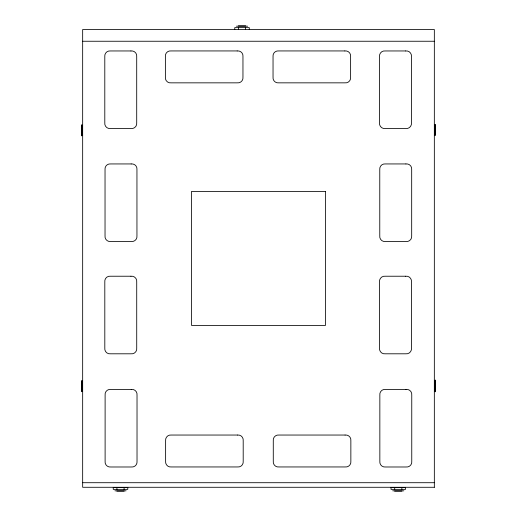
<?xml version="1.0" encoding="UTF-8"?>
<svg xmlns="http://www.w3.org/2000/svg" width="517" height="517" viewBox="0 0 517 517"><rect width="100%" height="100%" fill="white"/><g stroke="black" fill="none" stroke-linecap="round" stroke-linejoin="round"><path stroke-width="0.78" d="M81.744 130.097L81.841 124.752L81.873 130.303M81.873 131.751L81.809 127.576M81.809 384.726L81.841 391.718L81.744 386.852M435.127 129.954L435.159 124.338L435.127 131.396M435.191 131.331L435.236 126.497L435.159 135.499L435.256 131.111M81.744 384.053C81.796 377.824 81.796 393.87 81.744 387.737M435.256 132.003L435.236 133.864L435.217 132.042M81.751 127.486L81.764 126.394L81.809 131.809M81.757 129.528L81.77 130.627M81.757 385.333L81.77 386.432M435.23 129.631L435.243 130.73M435.23 385.43L435.243 386.529M238.337 25.85L245.704 25.85M236.437 26.186L247.604 26.186M82.662 41.25L434.338 41.25M82.662 482.71L434.338 482.71M434.338 487.279L82.662 487.279L82.662 29.534L434.338 29.534L434.338 487.318M114.929 490.814L126.096 490.814M392.7 490.814L403.867 490.814M116.829 491.15L124.196 491.15M394.6 491.15L401.967 491.15M81.873 386.102L81.841 380.557L81.809 387.614M401.858 487.466L401.858 489.366M394.71 487.466L394.71 489.366M249.278 29.534L249.278 27.634L234.757 27.634L234.757 29.534M245.594 27.634L245.594 29.534M238.447 27.634L238.447 29.534M124.086 487.466L124.086 489.366M116.932 487.466L116.932 489.366M435.127 384.305C435.165 407.751 435.204 367.251 435.127 384.305M435.217 385.049C435.236 400.52 435.262 373.791 435.217 385.049M81.783 131.008L81.841 135.919L81.744 131.053M81.783 131.9L81.764 133.761L81.744 131.938M130.93 50.957L110.573 50.957A5.105 5.105 0 0 0 104.796 56.734L104.796 122.755A5.105 5.105 0 0 0 110.573 128.533L130.93 128.533A5.105 5.105 0 0 0 136.708 122.755L136.708 56.734A5.105 5.105 0 0 0 130.93 50.957M237.18 50.937L171.159 50.937A5.105 5.105 0 0 0 165.382 56.715L165.382 77.072A5.105 5.105 0 0 0 171.159 82.843L237.18 82.843A5.105 5.105 0 0 0 242.958 77.072L242.958 56.715A5.105 5.105 0 0 0 237.18 50.937M344.839 50.937L278.818 50.937A5.105 5.105 0 0 0 273.041 56.715L273.041 77.072A5.105 5.105 0 0 0 278.818 82.843L344.839 82.843A5.105 5.105 0 0 0 350.616 77.072L350.616 56.715A5.105 5.105 0 0 0 344.839 50.937M405.664 50.957L385.307 50.957A5.105 5.105 0 0 0 379.53 56.734L379.53 122.755A5.105 5.105 0 0 0 385.307 128.533L405.664 128.533A5.105 5.105 0 0 0 411.442 122.755L411.442 56.734A5.105 5.105 0 0 0 405.664 50.957M131.169 163.941L110.812 163.941A5.105 5.105 0 0 0 105.035 169.718L105.035 235.746A5.105 5.105 0 0 0 110.812 241.523L131.169 241.523A5.105 5.105 0 0 0 136.947 235.746L136.947 169.718A5.105 5.105 0 0 0 131.169 163.941M405.903 163.941L385.546 163.941A5.105 5.105 0 0 0 379.769 169.718L379.769 235.746A5.105 5.105 0 0 0 385.546 241.523L405.903 241.523A5.105 5.105 0 0 0 411.681 235.746L411.681 169.718A5.105 5.105 0 0 0 405.903 163.941M325.49 191.419L191.51 191.419L191.51 325.393L325.49 325.393L325.49 191.419M130.943 276.227L110.586 276.227A5.105 5.105 0 0 0 104.809 282.004L104.809 348.025A5.105 5.105 0 0 0 110.586 353.802L130.943 353.802A5.105 5.105 0 0 0 136.721 348.025L136.721 282.004A5.105 5.105 0 0 0 130.943 276.227M405.677 276.227L385.32 276.227A5.105 5.105 0 0 0 379.543 282.004L379.543 348.025A5.105 5.105 0 0 0 385.32 353.802L405.677 353.802A5.105 5.105 0 0 0 411.454 348.025L411.454 282.004A5.105 5.105 0 0 0 405.677 276.227M131.247 389.411L110.89 389.411A5.105 5.105 0 0 0 105.113 395.188L105.113 461.209A5.105 5.105 0 0 0 110.89 466.987L131.247 466.987A5.105 5.105 0 0 0 137.024 461.209L137.024 395.188A5.105 5.105 0 0 0 131.247 389.411M405.981 389.411L385.624 389.411A5.105 5.105 0 0 0 379.846 395.188L379.846 461.209A5.105 5.105 0 0 0 385.624 466.987L405.981 466.987A5.105 5.105 0 0 0 411.758 461.209L411.758 395.188A5.105 5.105 0 0 0 405.981 389.411M237.419 435.043L171.398 435.043A5.105 5.105 0 0 0 165.621 440.82L165.621 461.177A5.105 5.105 0 0 0 171.398 466.954L237.419 466.954A5.105 5.105 0 0 0 243.197 461.177L243.197 440.82A5.105 5.105 0 0 0 237.419 435.043M345.078 435.043L279.057 435.043A5.105 5.105 0 0 0 273.28 440.82L273.28 461.177A5.105 5.105 0 0 0 279.057 466.954L345.078 466.954A5.105 5.105 0 0 0 350.856 461.177L350.856 440.82A5.105 5.105 0 0 0 345.078 435.043M127.77 487.466L113.249 487.466L113.249 489.366L127.77 489.366L127.77 487.466M405.548 487.466L391.026 487.466L391.026 489.366L405.548 489.366L405.548 487.466"/></g></svg>
